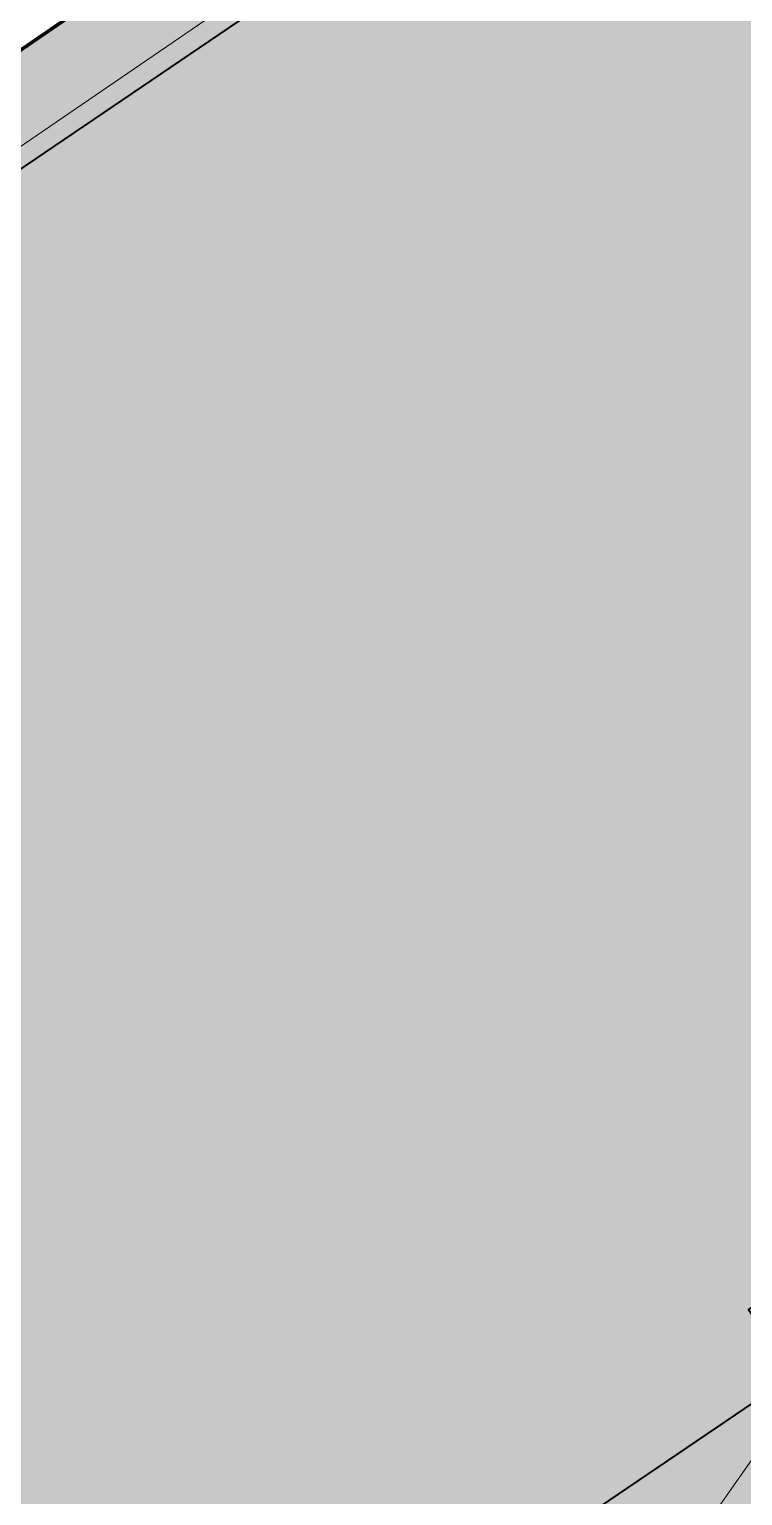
# Model space of a CAD drawing. Header units: metres. Extents: x 478603 to 489313, y 4282657 to 4289463.
# Drawn here: x 480102.8 to 480147.6, y 4287622.3 to 4287714.5 of the extents above; entities that cross this region are included whole.
import ezdxf

# ---------------------------------------------------------------- set-up
doc = ezdxf.new("R2010")
doc.units = ezdxf.units.M
for name, color, linetype, lineweight in [('ADAKENARI', 18, 'Continuous', 0), ('PARSEL_ALAN', 254, 'Continuous', 0), ('PARSEL_SERA_ALAN', 9, 'Continuous', 40), ('SNR_YAPIYAK', 18, 'Continuous', 0)]:
    doc.layers.add(name, color=color, linetype=linetype, lineweight=lineweight)

msp = doc.modelspace()

# ---------------------------------------------------------------- hatches: boundary and pattern name
at = {"layer": 'PARSEL_ALAN'}
msp.add_hatch(color=256, dxfattribs=at).paths.add_polyline_path([(479996.216, 4287399.348), (480059.064, 4287488.921), (480291.133, 4287819.673), (480291.199, 4287822.992), (480283.534, 4287834.907), (480280.802, 4287835.46), (479887.055, 4287565.852), (479878.804, 4287560.202), (479991.995, 4287393.333)])
at = {"layer": 'PARSEL_SERA_ALAN'}
msp.add_hatch(color=256, dxfattribs=at).paths.add_polyline_path([(479889.336, 4287561.312), (480275.034, 4287822.94), (480280.648, 4287814.665), (480272.703, 4287809.276), (480264.759, 4287803.887), (480267.565, 4287799.749), (480259.621, 4287794.36), (480262.428, 4287790.222), (480254.483, 4287784.833), (480257.29, 4287780.695), (480241.4, 4287769.917), (480244.207, 4287765.779), (480236.262, 4287760.39), (480239.069, 4287756.252), (480231.125, 4287750.863), (480223.18, 4287745.474), (480225.987, 4287741.336), (480218.042, 4287735.947), (480220.849, 4287731.809), (480212.904, 4287726.42), (480215.711, 4287722.282), (480199.822, 4287711.504), (480202.628, 4287707.366), (480194.684, 4287701.977), (480197.49, 4287697.839), (480189.546, 4287692.45), (480192.353, 4287688.312), (480176.463, 4287677.534), (480179.27, 4287673.396), (480171.325, 4287668.007), (480174.132, 4287663.87), (480166.187, 4287658.48), (480168.994, 4287654.343), (480153.105, 4287643.564), (480155.912, 4287639.427), (480147.967, 4287634.038), (480150.774, 4287629.9), (480142.829, 4287624.511), (480134.884, 4287619.122), (480137.691, 4287614.984), (480129.747, 4287609.595), (480132.553, 4287605.457), (480124.609, 4287600.068), (480127.415, 4287595.93), (480111.526, 4287585.152), (480114.333, 4287581.014), (480106.388, 4287575.625), (480109.195, 4287571.487), (480101.25, 4287566.098), (480104.057, 4287561.96), (480088.168, 4287551.182), (480090.975, 4287547.044), (480083.03, 4287541.655), (480085.837, 4287537.517), (480069.947, 4287526.739), (480072.754, 4287522.601), (480064.809, 4287517.212), (480067.616, 4287513.074), (480059.672, 4287507.685), (480062.478, 4287503.547), (480046.589, 4287492.769), (480049.396, 4287488.631), (480041.451, 4287483.242), (480044.258, 4287479.104), (480036.313, 4287473.715), (480039.12, 4287469.578), (480023.231, 4287458.799), (480026.037, 4287454.662), (480018.093, 4287449.273), (480020.9, 4287445.135), (480005.01, 4287434.357), (480007.817, 4287430.219), (479999.872, 4287424.83), (480002.679, 4287420.692), (479994.734, 4287415.303), (479997.541, 4287411.165), (479989.597, 4287405.776), (479885.745, 4287558.876)])

# ---------------------------------------------------------------- linework, layer by layer
at = {"layer": 'ADAKENARI', "lineweight": 158}
msp.add_line((479887.055, 4287565.852), (480280.802, 4287835.46), dxfattribs=at)
at = {"layer": 'PARSEL_ALAN'}
for points in [[(479996.216, 4287399.348, 939.645), (480059.064, 4287488.921, 943.267), (480291.133, 4287819.673, 945.979), (480291.199, 4287822.992, 946.036), (480283.534, 4287834.907, 945.68), (480280.802, 4287835.46, 945.573), (479887.055, 4287565.852, 932.114), (479878.804, 4287560.202, 932.161), (479991.995, 4287393.333, 939.518), (479996.216, 4287399.348, 939.645)], [(479996.216, 4287399.348, 0), (480059.064, 4287488.921, 0), (480291.133, 4287819.673, 0), (480291.199, 4287822.992, 0), (480283.534, 4287834.907, 0), (480280.802, 4287835.46, 0), (479887.055, 4287565.852, 0), (479878.804, 4287560.202, 0), (479991.995, 4287393.333, 0), (479996.216, 4287399.348, 0)]]:
    msp.add_polyline3d(points, close=True, dxfattribs=at)
at = {"layer": 'PARSEL_SERA_ALAN'}
for points in [[(479889.336, 4287561.312, 0), (480275.034, 4287822.94, 0)], [(479889.336, 4287561.312, 0), (480275.034, 4287822.94, 0)], [(480215.711, 4287722.282, 0), (480199.822, 4287711.504, 0), (480202.628, 4287707.366, 0), (480194.684, 4287701.977, 0), (480197.49, 4287697.839, 0), (480189.546, 4287692.45, 0), (480192.353, 4287688.312, 0), (480176.463, 4287677.534, 0), (480179.27, 4287673.396, 0), (480171.325, 4287668.007, 0), (480174.132, 4287663.87, 0), (480166.187, 4287658.48, 0), (480168.994, 4287654.343, 0), (480153.105, 4287643.564, 0), (480155.912, 4287639.427, 0), (480147.967, 4287634.038, 0), (480150.774, 4287629.9, 0), (480142.829, 4287624.511, 0), (480134.884, 4287619.122, 0)], [(480215.711, 4287722.282, 0), (480199.822, 4287711.504, 0), (480202.628, 4287707.366, 0), (480194.684, 4287701.977, 0), (480197.49, 4287697.839, 0), (480189.546, 4287692.45, 0), (480192.353, 4287688.312, 0), (480176.463, 4287677.534, 0), (480179.27, 4287673.396, 0), (480171.325, 4287668.007, 0), (480174.132, 4287663.87, 0), (480166.187, 4287658.48, 0), (480168.994, 4287654.343, 0), (480153.105, 4287643.564, 0), (480155.912, 4287639.427, 0), (480147.967, 4287634.038, 0), (480150.774, 4287629.9, 0), (480142.829, 4287624.511, 0), (480134.884, 4287619.122, 0)]]:
    msp.add_polyline3d(points, dxfattribs=at)
at = {"layer": 'SNR_YAPIYAK'}
for p, q in [((479885.736, 4287558.889, 912.337), (480281.031, 4287829.557, 912.337)), ((480286.164, 4287821.297, 912.337), (480054.971, 4287491.792, 912.337))]:
    msp.add_line(p, q, dxfattribs=at)

doc.saveas('drawing.dxf')
